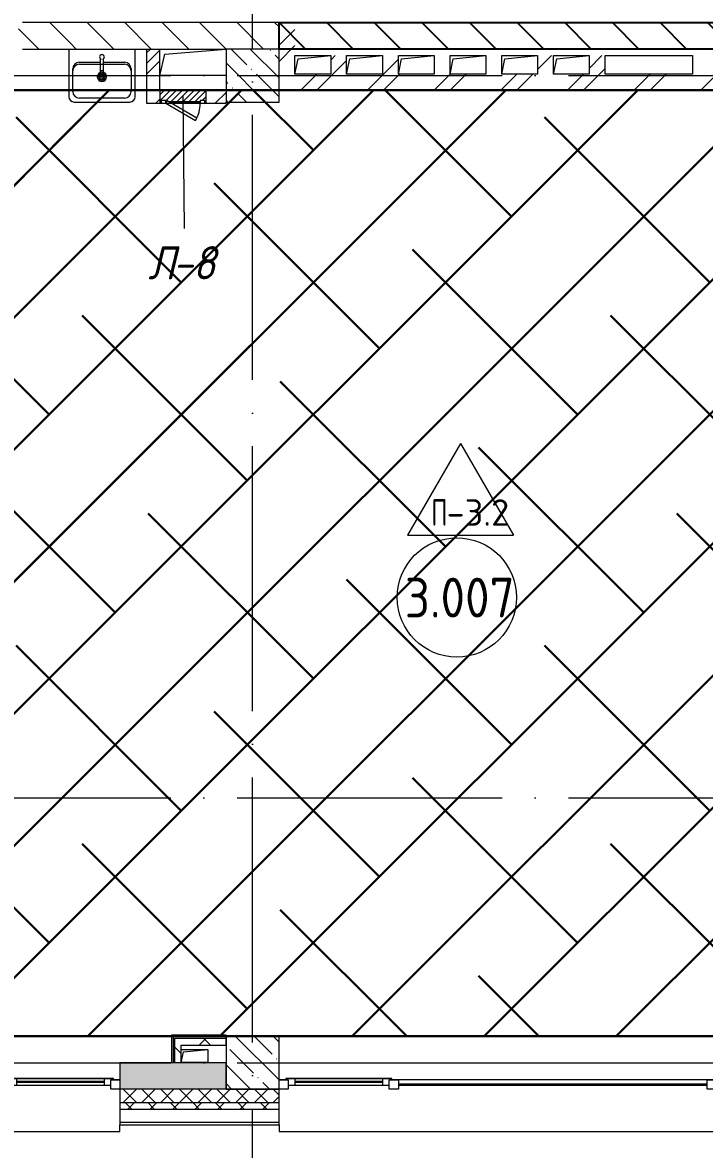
# Model space of a CAD drawing. Header units: millimetres. Extents: x -68946 to 690821, y -552984 to 293768.
# Drawn here: x 54127 to 59271, y -216371 to -207866 of the extents above; entities that cross this region are included whole.
import ezdxf

# ---------------------------------------------------------------- set-up
doc = ezdxf.new("R2010")
doc.units = ezdxf.units.MM
doc.linetypes.add('ADSK_Линия сетки', pattern=[2500, 2000, -250, 0, -250])
for name, color, linetype, lineweight in [('0) блоки', 250, 'Continuous', 25), ('1.1) Стяжка 5 вып.', 30, 'Continuous', 30), ('1.3) Звуко-изол           5 вып.', 90, 'Continuous', 30), ('A-AREA-____-IDEN', 250, 'Continuous', 9), ('A-DETL-GENF-OTLN', 250, 'Continuous', 5), ('A-DOOR-____-IDEN', 250, 'Continuous', 9), ('A-DOOR-____-MCUT', 250, 'Continuous', 5), ('A-DOOR-____-OTLN', 250, 'Continuous', 5), ('A-FLOR-____-IDEN', 250, 'Continuous', 9), ('A-FLOR-____-OTLN', 250, 'Continuous', 9), ('A-GENM-____-MCUT', 250, 'Continuous', 25), ('A-GENM-____-OTLN', 250, 'Continuous', 9), ('A-GLAZ-____-MCUT', 250, 'Continuous', 9), ('A-GLAZ-____-OTLN', 250, 'Continuous', 5), ('A-WALL-____-MCUT', 250, 'Continuous', 13), ('A-WALL-____-PATT', 250, 'Continuous', 13), ('A-WALL-FNSH-MCUT', 250, 'Continuous', 13), ('I-WALL-____-OTLN', 250, 'Continuous', 9), ('P-SANR-FIXT-OTLN', 250, 'Continuous', 9), ('S-COLS-____-MCUT', 250, 'Continuous', 25), ('S-COLS-____-OTLN', 250, 'Continuous', 9), ('S-GRID-____-OTLN', 250, 'Continuous', 9)]:
    doc.layers.add(name, color=color, linetype=linetype, lineweight=lineweight)
doc.styles.add('ISOCPEUR_1', font='isocpeur.ttf', dxfattribs={"width": 0.9, "height": 250})
doc.styles.add('ISOCPEUR_2', font='isocpeur.ttf', dxfattribs={"height": 160})
doc.styles.add('ISOCPEUR_I', font='isocpeui.ttf', dxfattribs={"width": 0.9, "height": 12.5})
pattern_1 = [(45, (-3188.22, -259241.4), (-224.5064, 224.5064), []), (45, (-3108.85, -259241.4), (0, 449.0128), []), (45, (-3267.6, -259241.4), (0, 449.0128), [])]
pattern_2 = [(135, (-3188.22, -259241.39), (-141.42136, -141.42136), [])]
pattern_3 = [(45, (-3188.22, -259241.4), (-251.4472, 251.4472), []), (45, (-3188.22, -258860.4), (-251.4472, 251.4472), [])]
pattern_4 = [(45, (-3188.22, -259241.39), (-141.42136, 141.42136), []), (135, (-3188.22, -259241.39), (-141.42136, -141.42136), [])]

# ---------------------------------------------------------------- blocks, each defined once
blk = doc.blocks.new('Раковина_АИ_3D_Рен_МГН_Santek Neo 50 - Раковина 500x400x170-V26-АР1_Маркировочный план 3 этажа')
at = {"layer": 'P-SANR-FIXT-OTLN', "lineweight": 5}
for p, q in [((-250, 25), (-250, -335)), ((250, -335), (250, 25)), ((-170, -75), (-10, -75)), ((-10, -167), (-10, -50.2)), ((10, -50.2), (10, -167)), ((10, -75), (170, -75)), ((-220, -295), (-220, -125)), ((-220, -295), (-220, -139.7)), ((-170, -89.7), (170, -89.7)), ((-10, -167), (10, -167)), ((-5.9, -137), (-7, -137)), ((-7, -137), (-7, -137)), ((-5.9, -137), (5.9, -137)), ((0, -150), (0, -220)), ((7, -137), (5.9, -137)), ((7, -137), (7, -137)), ((220, -125), (220, -295)), ((220, -139.7), (220, -295)), ((35, -185), (-35, -185)), ((-210, -375), (210, -375)), ((170, -345), (-170, -345)), ((170, -345), (-170, -345))]:
    blk.add_line(p, q, dxfattribs=at)
for centre, radius, start, end in [((-170, -125), 50, 90, 180), ((0, -35), 18, 360, 180), ((0, -35), 18, 180, 250.80897), ((0, -35), 18, 289.19103, 360), ((0, -35), 18, 295.19321, 300), ((0, -35), 18, 309.99941, 315), ((0, -35), 18, 324.99969, 330), ((170, -125), 50, 0, 90), ((-170, -139.7), 50, 90, 180), ((0, -185), 35, 0, 180), ((0, -185), 35, 106.67272, 180), ((0, -185), 23, 360, 180), ((0, -185), 23, 115.32987, 180), ((0, -185), 23, 360, 64.67013), ((0, -185), 35, 0, 73.32728), ((170, -139.7), 50, 0, 90), ((0, -185), 35, 180, 0), ((0, -185), 35, 180, 360), ((0, -185), 23, 180, 360), ((0, -185), 23, 180, 360), ((-210, -335), 40, 180, 270), ((-170, -295), 50, 180, 270), ((-170, -295), 50, 180, 270), ((170, -295), 50, 270, 0), ((170, -295), 50, 270, 0), ((210, -335), 40, 270, 0)]:
    blk.add_arc(centre, radius, start, end, dxfattribs=at)
for points in [[(-6.2, -51.9), (-6.1, -51.9), (-6, -52), (-5.9, -52)], [(5.9, -52), (6, -52), (6.1, -51.9), (6.2, -51.9)]]:
    blk.add_open_spline(points, degree=3, dxfattribs=at)
blk = doc.blocks.new('Сифон Orio для МГН - Сифон бутылочный-V29-АР1_Маркировочный план 3 этажа')
at = {"layer": 'P-SANR-FIXT-OTLN', "lineweight": 5}
for start, end in [(90, 233.74325), (165, 233.74325), (165, 233.74325), (165, 180), (105, 135), (105, 135), (306.25675, 90), (345, 75), (345, 75), (45, 75), (345, 15), (195, 233.74325), (306.25675, 315), (306.25675, 315), (306.25675, 315)]:
    blk.add_arc((0, 0), 16, start, end, dxfattribs=at)
blk = doc.blocks.new('Окно_СКБ_2Ст1 - Окно_СКБ_2Ст 3400-29018936-АР1_Маркировочный план 3 этажа')
at = {"layer": 'A-GLAZ-____-MCUT'}
for p, q in [((-1650, -195), (-1650, -125)), ((-1650, -125), (-1580, -125)), ((-1580, -125), (-1580, -195)), ((-820, -155), (-1580, -155)), ((-1580, -155), (-1580, -195)), ((-1530, -205), (-1530, -155)), ((-870, -205), (-870, -155)), ((-820, -195), (-820, -125)), ((-820, -125), (-750, -125)), ((-820, -195), (-820, -155)), ((-750, -125), (-750, -195)), ((1580, -195), (1580, -125)), ((1580, -125), (1650, -125)), ((1650, -125), (1650, -195)), ((-1580, -195), (-1650, -195)), ((-1580, -195), (-1600, -195)), ((-1600, -195), (-1600, -205)), ((-1600, -205), (-800, -205)), ((-800, -205), (-1600, -205)), ((-750, -195), (-820, -195)), ((-800, -195), (-820, -195)), ((-800, -205), (-800, -195)), ((1650, -195), (1580, -195))]:
    blk.add_line(p, q, dxfattribs=at)
at = {"layer": 'A-GLAZ-____-MCUT', "lineweight": 5}
for p, q in [((1580, -155), (-750, -155)), ((1580, -165), (-750, -165)), ((-1530, -175), (-870, -175)), ((-870, -185), (-1530, -185))]:
    blk.add_line(p, q, dxfattribs=at)
at = {"layer": 'A-GLAZ-____-OTLN'}
for p, q in [((-1650, -195), (-1600, -195)), ((-800, -195), (1650, -195))]:
    blk.add_line(p, q, dxfattribs=at)
blk = doc.blocks.new('Окно_СКБ_2Ст1 - Окно_СКБ_2Ст 3300_ОК2-29018968-АР1_Маркировочный план 3 этажа')
at = {"layer": 'A-GLAZ-____-MCUT'}
for p, q in [((-1650, -195), (-1650, -125)), ((-1650, -125), (-1580, -125)), ((-1580, -125), (-1580, -195)), ((750, -195), (750, -125)), ((750, -125), (820, -125)), ((820, -125), (820, -195)), ((1580, -155), (820, -155)), ((820, -155), (820, -195)), ((870, -205), (870, -155)), ((1530, -205), (1530, -155)), ((1580, -195), (1580, -125)), ((1580, -125), (1650, -125)), ((1580, -195), (1580, -155)), ((1650, -125), (1650, -195)), ((-1580, -195), (-1650, -195)), ((820, -195), (750, -195)), ((820, -195), (800, -195)), ((800, -195), (800, -205)), ((800, -205), (1600, -205)), ((1600, -205), (800, -205)), ((1650, -195), (1580, -195)), ((1600, -195), (1580, -195)), ((1600, -205), (1600, -195))]:
    blk.add_line(p, q, dxfattribs=at)
at = {"layer": 'A-GLAZ-____-MCUT', "lineweight": 5}
for p, q in [((750, -155), (-1580, -155)), ((750, -165), (-1580, -165)), ((870, -175), (1530, -175)), ((1530, -185), (870, -185))]:
    blk.add_line(p, q, dxfattribs=at)
at = {"layer": 'A-GLAZ-____-OTLN'}
for p, q in [((-1650, -195), (800, -195)), ((1600, -195), (1650, -195))]:
    blk.add_line(p, q, dxfattribs=at)
blk = doc.blocks.new('WNW_Отлив1 - Отлив_металлический 2-28598290-АР1_Маркировочный план 3 этажа')
at = {"layer": 'A-GLAZ-____-OTLN'}
for p, q in [((1650, 320), (-1650, 320)), ((-1650, 320), (-1650, 270)), ((1650, 270), (1650, 320))]:
    blk.add_line(p, q, dxfattribs=at)
blk = doc.blocks.new('_Wn_-As_OpeningMEP_floor__Rectangular - _Wn_-As_OpeningMEP_floor__Rectangular-32466847-АР1_Маркировочный план 3 этажа')
at = {"layer": 'A-DETL-GENF-OTLN', "lineweight": 5}
for p, q in [((-250, -50), (-212.2, 112.2)), ((-212.2, 112.2), (250, 150))]:
    blk.add_line(p, q, dxfattribs=at)
blk = doc.blocks.new('_Wn_-As_OpeningMEP_floor__Rectangular - _Wn_-As_OpeningMEP_floor__Rectangular-32466859-АР1_Маркировочный план 3 этажа')
at = {"layer": 'A-DETL-GENF-OTLN', "lineweight": 5}
for p, q in [((-135, -20), (-110.5, 95.5)), ((-110.5, 95.5), (135, 120))]:
    blk.add_line(p, q, dxfattribs=at)
blk = doc.blocks.new('BSC_Колонна _Прямоугольная - 400x400-V60-АР1_Маркировочный план 3 этажа')
at = {"layer": 'S-COLS-____-OTLN', "lineweight": 5}
h = blk.add_hatch(dxfattribs=at)
h.set_pattern_fill('FP_34', color=256, style=0, pattern_type=2)
h.set_pattern_definition([(135, (-59049.98, -50975), (-142.5619, -142.5619), []), (135, (-58907.42, -50975), (-142.5619, -142.5619), [252.016, -50.403, 3.353, -47.05])])
h.paths.add_polyline_path([(-200, -200), (200, -200), (200, 200), (-200, 200), (-200, -140.8)])
at = {"layer": 'S-COLS-____-MCUT', "lineweight": 5}
for p, q in [((200, 200), (-200, 200)), ((-200, 200), (-200, -200)), ((200, -200), (200, 200)), ((-200, -200), (200, -200))]:
    blk.add_line(p, q, dxfattribs=at)
blk = doc.blocks.new('_Wn_-As_OpeningMEP_floor__Rectangular - _Wn_-As_OpeningMEP_floor__Rectangular-V80-АР1_Маркировочный план 3 этажа')
at = {"layer": 'A-DETL-GENF-OTLN', "lineweight": 5}
for p, q in [((-82.3, 82.3), (100, 100)), ((-99.9, 0.4), (-82.3, 82.3))]:
    blk.add_line(p, q, dxfattribs=at)
blk = doc.blocks.new('АР_Люк - ЛРС_ВК_350х400_наружный_NCS S 1000-N-42749090-АР1_Маркировочный план 3 этажа')
at = {"layer": 'A-DOOR-____-OTLN'}
h = blk.add_hatch(dxfattribs=at)
h.set_pattern_fill('FP_54', color=256, style=0, pattern_type=2)
h.set_pattern_definition([(45, (125, 0), (-22.6274, 22.6274), [])])
h.paths.add_polyline_path([(-5, 50), (-5, 30), (-40, 30), (-40, 50), (-50, 50), (-50, -50), (300, -50), (300, 50), (290, 50), (290, 47.1), (275.5, 43), (290, 43), (290, 30), (255, 30), (255, 37.1), (265, 40), (255, 41), (255, 50), (250, 50), (249.2, 40), (245, 32.7), (215, 50), (19.8, 50)])
at = {"layer": 'A-DETL-GENF-OTLN', "lineweight": 5}
for p, q in [((300, 50), (-50, 50)), ((-50, 50), (-50, -50)), ((300, -50), (300, 50)), ((-50, -50), (300, -50))]:
    blk.add_line(p, q, dxfattribs=at)
at = {"layer": 'A-DOOR-____-MCUT', "lineweight": 5}
for p, q in [((29.8, 180), (19.8, 162.7)), ((255, 50), (29.8, 180)), ((19.8, 162.7), (245, 32.7)), ((-5, 50), (-40, 50)), ((-40, 50), (-40, 30)), ((-40, 30), (-5, 30)), ((-5, 30), (-5, 50)), ((245, 32.7), (255, 50)), ((290, 50), (255, 50)), ((255, 50), (255, 30)), ((255, 30), (290, 30)), ((290, 30), (290, 50))]:
    blk.add_line(p, q, dxfattribs=at)
blk.add_arc((255, 50), 260, 150, 180, dxfattribs=at)
at = {"layer": 'A-DOOR-____-OTLN'}
blk.add_line((255, 50), (29.8, 180), dxfattribs=at)
blk = doc.blocks.new('ASML_АР_Отделка Люка - ВО Отделка люков_Грунтовка 0_Шпатлевка 0_Окраска 0_0-42723977-АР1_Маркировочный план 3 этажа')
at = {"layer": 'A-GENM-____-MCUT', "lineweight": 5}
for p, q in [((-165, 3), (-175, 3)), ((-175, 3), (-175, 0)), ((102.1, 3), (-130, 3)), ((130, 3), (126, 3)), ((175, 3), (165, 3)), ((175, 0), (175, 3)), ((-175, 0), (-165, 0)), ((-130, 0), (107.3, 0)), ((124.2, 0), (130, 0)), ((165, 0), (175, 0))]:
    blk.add_line(p, q, dxfattribs=at)
blk = doc.blocks.new('AAR_СКБ_Марка_Помещения_мал - Номер-28977439-АР1_Маркировочный план 3 этажа')
at = {"layer": 'A-AREA-____-IDEN'}
blk.add_circle((-0.028, 0), 3, dxfattribs=at)
blk = doc.blocks.new('AAR_СКБ_Марка_Перекрытия - Марка пола-17325028-АР1_Маркировочный план 3 этажа')
at = {"layer": 'A-FLOR-____-IDEN'}
for p, q in [((0, 6.932), (-4.002, 0)), ((0, 6.932), (4.002, 0)), ((-4.002, 0), (4.002, 0))]:
    blk.add_line(p, q, dxfattribs=at)

msp = doc.modelspace()

# ---------------------------------------------------------------- hatches: boundary and pattern name
at = {"layer": '0) блоки'}
h = msp.add_hatch(dxfattribs=at)
h.set_pattern_fill('ANSI31', color=256, scale=80, angle=90)
h.set_pattern_definition([(135, (56061.78, -207866.4), (-179.605, -179.605), [])])
h.paths.add_polyline_path([(62501.7544, -208066.3886), (56061.7763, -208066.3886), (56061.7763, -207866.3886), (62501.7544, -207866.3886)])
at = {"layer": '1.1) Стяжка 5 вып.', "lineweight": 30, "true_color": 0xf26722}
h = msp.add_hatch(dxfattribs=at)
h.set_pattern_fill('ANSI32', color=30, scale=222)
h.paths.add_polyline_path([(61851.7863, -208376.3886), (51561.7544, -208376.3886), (51561.7544, -215516.3886), (61851.7863, -215516.3886)])
at = {"layer": '1.3) Звуко-изол           5 вып.', "lineweight": 30}
h = msp.add_hatch(dxfattribs=at)
h.set_pattern_fill('ANSI38', color=256, scale=222)
h.paths.add_polyline_path([(61851.7863, -208376.3886), (51561.7544, -208376.3886), (51561.7544, -215516.3886), (61851.7863, -215516.3886)])
at = {"layer": 'A-WALL-____-PATT', "lineweight": 15, "true_color": 0x000000}
h = msp.add_hatch(dxfattribs=at)
h.set_pattern_fill('FP_1', color=18, style=0, pattern_type=2)
h.set_pattern_definition(pattern_2)
h.paths.add_polyline_path([(52096.7763, -208066.3892), (52096.7763, -207866.3892), (51882.3763, -207866.3892), (51882.3763, -208066.3892), (52066.7763, -208066.3892)])
h.paths.add_polyline_path([(54096.7763, -208066.3892), (54482.3763, -208066.3892), (54482.3763, -207866.3892), (54096.7763, -207866.3892), (54096.7763, -207989.7916)])
h = msp.add_hatch(dxfattribs=at)
h.set_pattern_fill('FP_1', color=18, style=0, pattern_type=2)
h.set_pattern_definition(pattern_2)
h.paths.add_polyline_path([(55161.7088, -208066.3892), (55225.8002, -208066.3886), (56061.7763, -208066.3886), (56061.7544, -207866.3892), (54482.3763, -207866.3892), (54482.3763, -208066.3892), (54937.4405, -208066.3892)])
h = msp.add_hatch(dxfattribs=at)
h.set_pattern_fill('FP_2', color=18, style=0, pattern_type=2)
h.set_pattern_definition(pattern_3)
h.paths.add_polyline_path([(56061.7544, -208256.3886), (56181.7544, -208256.3886), (56181.7544, -207866.3886), (56061.7763, -207866.4343), (56061.7544, -208151.0103)])
h = msp.add_hatch(dxfattribs=at)
h.set_pattern_fill('FP_9', color=18, style=0, pattern_type=2)
h.set_pattern_definition(pattern_1)
h.paths.add_polyline_path([(55061.7763, -208475.3886), (55161.7763, -208475.3886), (55161.7088, -208066.3892), (55061.7763, -208067.2566), (55061.7763, -208466.3886)])
h = msp.add_hatch(dxfattribs=at)
h.set_pattern_fill('FP_2', color=18, style=0, pattern_type=2)
h.set_pattern_definition(pattern_3)
h.paths.add_polyline_path([(56451.7764, -208256.3886), (56571.7763, -208256.3886), (56571.7763, -208116.3886), (56451.7763, -208116.3886)])
h = msp.add_hatch(dxfattribs=at)
h.set_pattern_fill('FP_2', color=18, style=0, pattern_type=2)
h.set_pattern_definition(pattern_3)
h.paths.add_polyline_path([(56841.7764, -208256.3886), (56961.7763, -208256.3886), (56961.7763, -208116.3886), (56841.7763, -208116.3886)])
h = msp.add_hatch(dxfattribs=at)
h.set_pattern_fill('FP_2', color=18, style=0, pattern_type=2)
h.set_pattern_definition(pattern_3)
h.paths.add_polyline_path([(57231.7765, -208256.3886), (57351.7763, -208256.3886), (57351.7763, -208116.3886), (57231.7763, -208116.3886), (57231.7763, -208227.2272)])
h = msp.add_hatch(dxfattribs=at)
h.set_pattern_fill('FP_2', color=18, style=0, pattern_type=2)
h.set_pattern_definition(pattern_3)
h.paths.add_polyline_path([(58116.7768, -208256.3886), (58131.7762, -208256.3886), (58131.7763, -208116.3886), (58011.7763, -208116.3886), (58011.7763, -208256.3886)])
h = msp.add_hatch(dxfattribs=at)
h.set_pattern_fill('FP_2', color=18, style=0, pattern_type=2)
h.set_pattern_definition(pattern_3)
h.paths.add_polyline_path([(58521.7763, -208256.3886), (58521.7763, -208116.3886), (58401.7763, -208116.3886), (58401.7859, -208256.3886)])
h = msp.add_hatch(dxfattribs=at)
h.set_pattern_fill('FP_2', color=18, style=0, pattern_type=2)
h.set_pattern_definition(pattern_3)
h.paths.add_polyline_path([(56171.055, -208376.3886), (60161.7544, -208376.3886), (60161.7544, -208256.3892), (56061.7544, -208256.3892), (56061.7763, -208376.3873), (56072.1259, -208376.3886)])
h = msp.add_hatch(dxfattribs=at)
h.set_pattern_fill('FP_9', color=18, style=0, pattern_type=2)
h.set_pattern_definition(pattern_1)
h.paths.add_polyline_path([(55661.7544, -208475.3886), (55661.7544, -208375.3886), (55511.7763, -208375.3886), (55511.7763, -208475.3886), (55524.2374, -208475.3886)])
h = msp.add_hatch(dxfattribs=at)
h.set_pattern_fill('FP_51', color=18, style=0, pattern_type=2)
h.set_pattern_definition(pattern_4)
h.paths.add_polyline_path([(55324.2374, -215716.3886), (55324.3186, -215715.9432), (55324.2374, -215534.3886), (55274.3186, -215534.3886), (55274.3186, -215716.3886), (55319.6245, -215716.3886)])
h = msp.add_hatch(dxfattribs=at)
h.set_pattern_fill('FP_51', color=18, style=0, pattern_type=2)
h.set_pattern_definition(pattern_4)
h.paths.add_polyline_path([(55324.3186, -215584.3886), (55661.7544, -215584.3886), (55661.7544, -215534.3886), (55324.3186, -215534.3886), (55324.3186, -215577.3899)])
h = msp.add_hatch(dxfattribs=at)
h.set_pattern_fill('FP_50', color=18, style=0, pattern_type=2)
h.set_pattern_definition([(50, (-3188.22, -259241.4), (364.3679, -31.8783), [38.1, -419.1]), (355, (-3188.22, -259241.4), (-70.4859, 382.1133), [30.48, -335.28]), (100.451, (-3157.86, -259244.05), (293.885, 350.2334), [32.38, -356.18]), (46.184, (-3188.22, -259139.8), (542.1585, -84.0858), [57.15, -628.65]), (96.636, (-3143.04, -259146.8), (474.805, 494.8554), [48.57, -534.27]), (351.184, (-3188.2, -259139.8), (474.8102, 494.85), [45.72, -502.92]), (21, (-3137.42, -259165.2), (303.2285, -204.5305), [38.1, -419.1]), (326, (-3137.42, -259165.2), (123.6039, 368.376), [30.48, -335.28]), (71.451, (-3112.15, -259182.23), (426.8341, 163.8427), [32.38, -356.18]), (37.5, (-3188.22, -259241.39), (6.17665, 169.11015), [16.764, -314.452, 16.764, -323.596, -336.55]), (37.5, (-3188.22, -259241.39), (6.17665, 169.11015), [-671.576, 16.764, -319.786]), (7.5, (-3188.22, -259241.39), (133.63888, 200.3615), [16.764, -177.292, 16.764, -306.832, -128.27]), (7.5, (-3188.22, -259241.39), (133.63888, 200.3615), [-517.652, 16.764, -111.506]), (327.5, (-3301.51, -259241.39), (271.18182, -11.45836), [16.764, -110.236, 16.764, -379.476, -525.78]), (327.5, (-3301.51, -259241.39), (271.18182, -11.45836), [-523.24, 16.764, -509.016]), (317.5, (-3352.3, -259241.4), (296.2585, 50.85285), [16.764, -148.336, 16.764, -246.38, -373.38]), (317.5, (-3352.3, -259241.4), (296.2585, 50.85285), [-428.244, 16.764, -356.616])])
h.paths.add_polyline_path([(-2838.2456, -215916.3886), (-2438.2237, -215916.3886), (-2438.2237, -215716.3886), (-2988.2456, -215716.3886), (-2988.2456, -215916.3886)])
h.paths.add_polyline_path([(1361.7763, -215916.3886), (2061.7763, -215916.3886), (2061.7763, -215716.3886), (1261.7544, -215716.3886), (1261.7544, -215916.3886), (1346.8153, -215916.3886)])
h.paths.add_polyline_path([(5761.7544, -215916.3886), (6561.7763, -215916.3886), (6561.7763, -215716.3886), (5761.7544, -215716.3886), (5761.7544, -215880.8938)])
h.paths.add_polyline_path([(10361.7763, -215916.3886), (11061.7763, -215916.3886), (11061.7763, -215716.3886), (10261.7544, -215716.3886), (10261.7544, -215916.3886)])
h.paths.add_polyline_path([(11961.7763, -215916.3886), (12661.7763, -215916.3886), (12661.7763, -215716.3886), (11961.7763, -215716.3886), (11961.7763, -215790.0732)])
h.paths.add_polyline_path([(14761.7544, -215916.3886), (15561.7763, -215916.3886), (15561.7763, -215716.3886), (14761.7544, -215716.3886)])
h.paths.add_polyline_path([(19382.1845, -215916.3886), (20061.7763, -215916.3886), (20061.7763, -215716.3886), (19261.7544, -215716.3886), (19261.7544, -215916.3886), (19361.7763, -215916.3886)])
h.paths.add_polyline_path([(23934.7374, -215916.3886), (24561.7763, -215916.3886), (24561.7763, -215716.3886), (23761.7544, -215716.3886), (23761.7544, -215916.3886), (23929.8461, -215916.3886)])
h.paths.add_polyline_path([(32470.3361, -215916.3886), (32761.7544, -215916.3886), (32761.7544, -215716.3886), (32361.7763, -215716.3886), (32361.7763, -215916.3886), (32461.7763, -215916.3886)])
h.paths.add_polyline_path([(28696.7116, -215916.3886), (29061.7763, -215916.3886), (29061.7763, -215716.3886), (28261.7544, -215716.3886), (28261.7544, -215916.3886), (28590.3478, -215916.3886)])
h.paths.add_polyline_path([(30661.7763, -215916.3886), (30661.7763, -215716.3886), (29961.7763, -215716.3886), (29961.7763, -215916.3886)])
h.paths.add_polyline_path([(37349.5314, -215916.3886), (37661.7544, -215916.3886), (37661.7544, -215716.3886), (36861.7763, -215716.3886), (36861.7763, -215916.3886), (37161.7763, -215916.3886)])
h.paths.add_polyline_path([(33310.4662, -215916.3886), (33561.7763, -215916.3886), (33561.7763, -215716.3886), (33161.7544, -215716.3886), (33161.7544, -215916.3886), (33261.7763, -215916.3886)])
h.paths.add_polyline_path([(41697.2383, -215916.3886), (42161.7544, -215916.3886), (42161.7544, -215716.3886), (41361.7763, -215716.3886), (41361.7763, -215916.3886), (41686.2329, -215916.3886)])
h.paths.add_polyline_path([(51161.7544, -215916.3886), (51161.7544, -215716.3886), (50361.7763, -215716.3886), (50361.7763, -215916.3886), (51061.7763, -215916.3886)])
h.paths.add_polyline_path([(45998.2911, -215916.3886), (46661.7544, -215916.3886), (46661.7544, -215716.3886), (45861.7763, -215716.3886), (45861.7763, -215916.3886)])
h.paths.add_polyline_path([(48661.7763, -215916.3886), (48661.7763, -215716.3886), (47961.7763, -215716.3886), (47961.7763, -215916.3886)])
h.paths.add_polyline_path([(55249.3186, -215916.3886), (55661.7544, -215916.3886), (55661.7544, -215716.3886), (54861.7763, -215716.3886), (54861.7763, -215916.3886), (55225.8002, -215916.3886)])
h.paths.add_polyline_path([(59948.3621, -215916.3886), (60161.7544, -215916.3886), (60161.7544, -215716.3886), (59361.7763, -215716.3886), (59361.7763, -215916.3886), (59937.3398, -215916.3886)])
h.paths.add_polyline_path([(61536.8153, -215916.3886), (62161.7763, -215916.3886), (62161.7763, -215716.3886), (61461.7763, -215716.3886), (61461.7763, -215916.3886)])
h.paths.add_polyline_path([(65841.7763, -215916.3886), (65861.7763, -215916.3289), (65861.7763, -215716.3886), (63861.7763, -215716.3886), (63861.7763, -215916.3886), (65606.7479, -215916.3886)])
h = msp.add_hatch(dxfattribs=at)
h.set_pattern_fill('FP_17', color=18, style=0, pattern_type=2)
h.set_pattern_definition([(45, (-3188.22, -259241.39), (-70.71068, 70.71068), []), (135, (-3188.22, -259241.39), (-70.71068, -70.71068), [])])
h.paths.add_polyline_path([(65861.7763, -216016.3886), (65861.7763, -215916.3886), (63861.7763, -215916.3886), (63861.7763, -216016.3886), (65841.7763, -216016.3886)])
h.paths.add_polyline_path([(61736.8153, -216016.3886), (62161.7763, -216016.3886), (62161.7763, -215916.3886), (61461.7763, -215916.3886), (61461.7763, -216016.3886), (61583.34, -216016.3886)])
h.paths.add_polyline_path([(59839.5547, -216016.3886), (60561.7763, -216016.3886), (60561.7544, -215916.3886), (59361.7763, -215916.3886), (59361.7763, -216016.3886)])
h.paths.add_polyline_path([(56061.7544, -216016.3886), (56061.7763, -216016.3886), (56061.7544, -215916.3886), (54861.7763, -215916.3886), (54861.7763, -216016.3886), (55802.5195, -216016.3886)])
h.paths.add_polyline_path([(51561.7544, -216016.3886), (51561.7763, -216016.3886), (51561.7544, -215916.3886), (50361.7763, -215916.3886), (50361.7763, -216016.3886), (51161.7544, -216016.3886)])
h.paths.add_polyline_path([(45861.7763, -216016.3886), (47061.7763, -216016.3886), (47061.7544, -215916.3886), (45861.7763, -215916.3886)])
h.paths.add_polyline_path([(47961.7763, -216016.3886), (48661.7763, -216016.3886), (48661.7763, -215916.3886), (47961.7763, -215916.3886)])
h.paths.add_polyline_path([(41694.385, -216016.3886), (42561.7763, -216016.3886), (42561.7544, -215916.3886), (41361.7763, -215916.3886), (41361.7763, -216016.3886), (41687.8633, -216016.3886)])
h.paths.add_polyline_path([(37361.7763, -216016.3886), (38061.7763, -216016.3886), (38061.7544, -215916.3886), (36861.7763, -215916.3886), (36861.7763, -216016.3886), (37345.4498, -216016.3886)])
h.paths.add_polyline_path([(33310.4662, -216016.3886), (33561.7763, -216016.3886), (33561.7763, -215916.3886), (32361.7763, -215916.3886), (32361.7763, -216016.3886), (33261.7763, -216016.3886)])
h.paths.add_polyline_path([(28561.7763, -216016.3886), (29061.7763, -216016.3886), (29061.7763, -215916.3886), (27861.7763, -215916.3886), (27861.7763, -216016.3886), (28467.2111, -216016.3886)])
h.paths.add_polyline_path([(30661.7763, -216016.3886), (30661.7763, -215916.3886), (29961.7763, -215916.3886), (29961.7763, -216016.3886)])
h.paths.add_polyline_path([(23761.7544, -216016.3886), (24561.7763, -216016.3886), (24561.7763, -215916.3886), (23361.7763, -215916.3886), (23361.7763, -216016.3886), (23506.2378, -216016.3886)])
h.paths.add_polyline_path([(20061.7763, -216016.3886), (20061.7763, -215916.3886), (18861.7763, -215916.3886), (18861.7763, -216016.3886), (19599.8716, -216016.3886)])
h.paths.add_polyline_path([(14861.7763, -216016.3886), (15561.7763, -216016.3886), (15561.7763, -215916.3886), (14361.7763, -215916.3886), (14361.7763, -216016.3886), (14855.448, -216016.3886)])
h.paths.add_polyline_path([(12548.5707, -216016.3886), (12661.7763, -216016.3886), (12661.7763, -215916.3886), (11961.7763, -215916.3886), (11961.7763, -216016.3886)])
h.paths.add_polyline_path([(10261.7544, -216016.3886), (11061.7763, -216016.3886), (11061.7763, -215916.3886), (9861.7763, -215916.3886), (9861.7763, -216016.3886), (10241.6935, -216016.3886)])
h.paths.add_polyline_path([(5627.9389, -216016.3886), (6561.7763, -216016.3886), (6561.7763, -215916.3886), (5361.7763, -215916.3886), (5361.7763, -216016.3886)])
h.paths.add_polyline_path([(1467.7525, -216016.3886), (2061.7763, -216016.3886), (2061.7763, -215916.3886), (861.7763, -215916.3886), (861.7763, -216016.3886), (1416.1993, -216016.3886)])
h.paths.add_polyline_path([(-3388.2456, -216016.3886), (-2438.2237, -216016.3886), (-2438.2237, -215916.3886), (-3488.2456, -215916.3886), (-3488.2456, -216016.3886), (-3438.2511, -216016.3886)])
h = msp.add_hatch(dxfattribs=at)
h.set_pattern_fill('FP_16', color=18, style=0, pattern_type=2)
h.set_pattern_definition([(135, (-3188.22, -259241.39), (-84.85281, -84.85281), []), (225, (-3188.22, -259241.39), (84.85281, -84.85281), [])])
h.paths.add_polyline_path([(65861.7763, -216066.3886), (65861.7763, -216016.3886), (63861.7763, -216016.3886), (63861.7763, -216066.3886), (65841.7763, -216066.3886)])
h.paths.add_polyline_path([(61536.8153, -216066.3886), (62161.7763, -216066.3886), (62161.7763, -216016.3886), (61461.7763, -216016.3886), (61461.7763, -216066.3886)])
h.paths.add_polyline_path([(60561.7763, -216066.3886), (60561.7544, -216016.3895), (59361.7763, -216016.3886), (59361.7763, -216066.3886), (60561.7544, -216066.3886)])
h.paths.add_polyline_path([(56061.7544, -216066.3886), (56061.7763, -216066.3886), (56061.7544, -216016.3895), (54861.7763, -216016.3886), (54861.7763, -216066.3886), (55802.5195, -216066.3886)])
h.paths.add_polyline_path([(51561.7544, -216066.3886), (51561.7763, -216066.3886), (51561.7544, -216016.3895), (50361.7763, -216016.3886), (50361.7763, -216066.3886), (51161.7544, -216066.3886)])
h.paths.add_polyline_path([(47961.7763, -216066.3886), (48661.7763, -216066.3886), (48661.7763, -216016.3886), (47961.7763, -216016.3886)])
h.paths.add_polyline_path([(47061.7544, -216066.3886), (47061.7763, -216066.3886), (47061.7544, -216016.3895), (45861.7763, -216016.3886), (45861.7763, -216066.3886), (46661.7544, -216066.3886)])
h.paths.add_polyline_path([(41361.7763, -216066.3886), (42561.7763, -216066.3886), (42561.7544, -216016.3895), (41361.7763, -216016.3886)])
h.paths.add_polyline_path([(36861.7763, -216066.3886), (38061.7763, -216066.3886), (38061.7544, -216016.3895), (36861.7763, -216016.3886)])
h.paths.add_polyline_path([(32522.3062, -216066.3886), (33561.7763, -216066.3886), (33561.7763, -216016.3886), (32361.7763, -216016.3886), (32361.7763, -216066.3886), (32514.9693, -216066.3886)])
h.paths.add_polyline_path([(29961.7763, -216066.3886), (30661.7763, -216066.3886), (30661.7763, -216016.3886), (29961.7763, -216016.3886)])
h.paths.add_polyline_path([(28392.3886, -216066.3886), (29061.7763, -216066.3886), (29061.7763, -216016.3886), (27861.7763, -216016.3886), (27861.7763, -216066.3886), (28361.7763, -216066.3886)])
h.paths.add_polyline_path([(23899.6826, -216066.3886), (24561.7763, -216066.3886), (24561.7763, -216016.3886), (23361.7763, -216016.3886), (23361.7763, -216066.3886), (23861.7763, -216066.3886)])
h.paths.add_polyline_path([(19361.7763, -216066.3886), (20061.7763, -216066.3886), (20061.7763, -216016.3886), (18861.7763, -216016.3886), (18861.7763, -216066.3886), (19261.7544, -216066.3886)])
h.paths.add_polyline_path([(14861.7763, -216066.3886), (15561.7763, -216066.3886), (15561.7763, -216016.3886), (14361.7763, -216016.3886), (14361.7763, -216066.3886), (14859.7355, -216066.3886)])
h.paths.add_polyline_path([(12548.5707, -216066.3886), (12661.7763, -216066.3886), (12661.7763, -216016.3886), (11961.7763, -216016.3886), (11961.7763, -216066.3886)])
h.paths.add_polyline_path([(9861.7763, -216066.3886), (11061.7763, -216066.3886), (11061.7763, -216016.3886), (9861.7763, -216016.3886)])
h.paths.add_polyline_path([(5627.9389, -216066.3886), (6561.7763, -216066.3886), (6561.7763, -216016.3886), (5361.7763, -216016.3886), (5361.7763, -216066.3886)])
h.paths.add_polyline_path([(1346.8153, -216066.3886), (2061.7763, -216066.3886), (2061.7763, -216016.3886), (861.7763, -216016.3886), (861.7763, -216066.3886), (1261.7544, -216066.3886)])
h.paths.add_polyline_path([(-3088.2237, -216066.3886), (-2438.2237, -216066.3886), (-2438.2237, -216016.3886), (-3538.2456, -216016.3886), (-3538.2456, -216066.3886), (-3388.1847, -216066.3886)])
at = {"layer": 'S-COLS-____-OTLN', "lineweight": 5, "true_color": 0x000000}
h = msp.add_hatch(dxfattribs=at)
h.set_pattern_fill('FP_24', color=18, style=0, pattern_type=2)
h.set_pattern_definition([(135, (-3188.22, -259241.39), (-142.5612, -142.5612), []), (135, (-3045.66, -259241.39), (-142.5612, -142.5612), [252.016, -50.403, 3.353, -47.05])])
h.paths.add_polyline_path([(56061.7544, -215916.3886), (56061.7544, -215516.3886), (55661.7544, -215516.3886), (55661.7763, -215916.3886), (55802.5195, -215916.3886)])

# ---------------------------------------------------------------- linework, layer by layer
at = {"layer": '0) блоки'}
msp.add_lwpolyline([(62501.7544, -208066.3886), (56061.7763, -208066.3886), (56061.7763, -207866.3886), (62501.7544, -207866.3886)], close=True, dxfattribs=at)
at = {"layer": '1.1) Стяжка 5 вып.', "lineweight": 30}
msp.add_lwpolyline([(61851.7863, -208376.3886), (51561.7544, -208376.3886), (51561.7544, -215516.3886), (61851.7863, -215516.3886)], close=True, dxfattribs=at)
at = {"layer": 'A-DOOR-____-IDEN', "color": 18, "true_color": 0x000000}
msp.add_line((55336.7763, -208425.3886), (55345.2474, -209420.8651), dxfattribs=at)
at = {"layer": 'A-FLOR-____-OTLN', "color": 18, "lineweight": 5, "true_color": 0x000000}
for p, q in [((55661.7544, -208266.3886), (55161.7763, -208266.3886)), ((55324.3186, -215615.9476), (55524.2374, -215615.9476)), ((55524.2374, -215615.9476), (55524.2374, -215715.9476)), ((55524.2374, -215715.9476), (55324.3186, -215715.9476))]:
    msp.add_line(p, q, dxfattribs=at)
at = {"layer": 'A-WALL-____-MCUT', "color": 18, "lineweight": 15, "true_color": 0x000000}
for p, q in [((56061.7763, -207866.3892), (54126.7763, -207866.3892)), ((56061.7544, -207866.3886), (56061.7544, -208066.3886)), ((60161.7544, -207866.3886), (56061.7544, -207866.3886)), ((56061.7763, -208066.3886), (56061.7763, -207866.3892)), ((54126.7763, -208066.3892), (55661.7544, -208066.3892)), ((55061.7763, -208066.3892), (55061.7763, -208475.3886)), ((55161.7763, -208375.3886), (55161.7763, -208066.3892)), ((56181.7544, -208256.3886), (56181.7544, -208116.3886)), ((56181.7544, -208116.3886), (56451.7763, -208116.3886)), ((56451.7763, -208116.3886), (56451.7763, -208256.3886)), ((56571.7763, -208256.3886), (56571.7763, -208116.3886)), ((56571.7763, -208116.3886), (56841.7763, -208116.3886)), ((56841.7763, -208116.3886), (56841.7763, -208256.3886)), ((56961.7763, -208256.3886), (56961.7763, -208116.3886)), ((56961.7763, -208116.3886), (57231.7763, -208116.3886)), ((57231.7763, -208116.3886), (57231.7763, -208256.3886)), ((57351.7763, -208256.3886), (57351.7763, -208116.3886)), ((57351.7763, -208116.3886), (57621.7763, -208116.3886)), ((57621.7763, -208116.3886), (57621.7763, -208256.3886)), ((57741.7763, -208256.3886), (57741.7763, -208116.3886)), ((57741.7763, -208116.3886), (58011.7763, -208116.3886)), ((58011.7763, -208116.3886), (58011.7763, -208256.3886)), ((58131.7763, -208256.3886), (58131.7763, -208116.3886)), ((58131.7763, -208116.3886), (58401.7763, -208116.3886)), ((58401.7763, -208116.3886), (58401.7763, -208256.3886)), ((58521.7763, -208256.3886), (58521.7763, -208116.3886)), ((58521.7763, -208116.3886), (59181.7763, -208116.3886)), ((59181.7763, -208116.3886), (59181.7763, -208256.3886)), ((56451.7763, -208256.3886), (56181.7544, -208256.3886)), ((56841.7763, -208256.3886), (56571.7763, -208256.3886)), ((57231.7763, -208256.3886), (56961.7763, -208256.3886)), ((57621.7763, -208256.3886), (57351.7763, -208256.3886)), ((58011.7763, -208256.3886), (57741.7763, -208256.3886)), ((58401.7763, -208256.3886), (58131.7763, -208256.3886)), ((59181.7763, -208256.3886), (58521.7763, -208256.3886)), ((55661.7544, -208375.3886), (55161.7763, -208375.3886)), ((56061.7544, -208376.3886), (60161.7544, -208376.3886)), ((55061.7763, -208475.3886), (55171.7763, -208475.3886)), ((55246.7763, -208475.3886), (55466.7763, -208475.3886)), ((55501.7763, -208475.3886), (55661.7544, -208475.3886)), ((55661.7544, -208475.3886), (55661.7544, -208466.3886)), ((55261.8186, -215521.8886), (55261.8186, -215716.3886)), ((55661.7544, -215521.8886), (55261.8186, -215521.8886)), ((55274.3186, -215534.3886), (55274.3186, -215716.3886)), ((55661.7544, -215534.3886), (55274.3186, -215534.3886)), ((55324.3186, -215716.3886), (55324.3186, -215584.3886)), ((55324.3186, -215584.3886), (55661.7544, -215584.3886)), ((55661.7544, -215584.3886), (55661.7544, -215534.3886)), ((55661.7544, -215716.3886), (54861.7763, -215716.3886)), ((54861.7763, -215716.3886), (54861.7763, -215916.3886)), ((55661.7544, -215916.3886), (55661.7544, -215716.3886)), ((54861.7763, -215916.3886), (54861.7763, -216066.3886)), ((55661.7544, -215916.3886), (54861.7763, -215916.3886)), ((56061.7763, -215916.3886), (55661.7544, -215916.3886)), ((56061.7763, -216066.3886), (56061.7763, -215916.3886)), ((54861.7763, -216016.3886), (56061.7763, -216016.3886)), ((54861.7763, -216066.3886), (56061.7763, -216066.3886)), ((54861.7763, -216166.3886), (56061.7763, -216166.3886))]:
    msp.add_line(p, q, dxfattribs=at)
at = {"layer": 'A-WALL-FNSH-MCUT', "lineweight": 15}
for p, q in [((55249.3186, -215509.3886), (55249.3186, -215716.3886)), ((55661.7544, -215509.3886), (55249.3186, -215509.3886)), ((55661.7544, -215534.3886), (55661.7544, -215509.3886)), ((54861.7763, -216066.3886), (54861.7763, -216186.3886)), ((56061.7763, -216186.3886), (56061.7763, -216066.3886)), ((54861.7763, -216186.3886), (56061.7763, -216186.3886))]:
    msp.add_line(p, q, dxfattribs=at)
at = {"layer": 'I-WALL-____-OTLN', "color": 18, "lineweight": 15, "true_color": 0x000000}
for p, q in [((51561.7763, -215716.3886), (54861.7763, -215716.3886)), ((56061.7763, -215716.3886), (59361.7763, -215716.3886))]:
    msp.add_line(p, q, dxfattribs=at)
at = {"layer": 'S-COLS-____-MCUT', "color": 18, "lineweight": 5, "true_color": 0x000000}
for p, q in [((56061.7544, -215516.3886), (55661.7544, -215516.3886)), ((55661.7544, -215516.3886), (55661.7544, -215716.3886)), ((56061.7544, -215916.3886), (56061.7544, -215516.3886)), ((55661.7544, -215916.3886), (56061.7544, -215916.3886))]:
    msp.add_line(p, q, dxfattribs=at)
at = {"layer": 'S-COLS-____-OTLN', "color": 18, "lineweight": 5, "true_color": 0x000000}
msp.add_line((55661.7544, -215716.3886), (55661.7544, -215916.3886), dxfattribs=at)
at = {"layer": 'S-GRID-____-OTLN', "color": 18, "linetype": 'ADSK_Линия сетки', "true_color": 0x000000}
for p, q in [((55861.7763, -220563.733), (55861.7763, -199653.1503)), ((-6757.7749, -208266.3886), (70471.963, -208266.3886)), ((-6757.7749, -213716.3886), (70471.963, -213716.3886)), ((-6757.7749, -215716.3886), (70471.963, -215716.3886))]:
    msp.add_line(p, q, dxfattribs=at)

# ---------------------------------------------------------------- block references
at = {"layer": 'A-AREA-____-IDEN', "color": 18, "true_color": 0x000000, "xscale": 150, "yscale": 150, "zscale": 150}
msp.add_blockref('AAR_СКБ_Марка_Помещения_мал - Номер-28977439-АР1_Маркировочный план 3 этажа', (57407.0761, -212205.0818), dxfattribs=at)
at = {"layer": 'A-DOOR-____-OTLN', "color": 18, "true_color": 0x000000, "rotation": 180}
msp.add_blockref('АР_Люк - ЛРС_ВК_350х400_наружный_NCS S 1000-N-42749090-АР1_Маркировочный план 3 этажа', (55461.7763, -208425.3886), dxfattribs=at)
at = {"layer": 'A-FLOR-____-IDEN', "color": 18, "true_color": 0x000000, "xscale": 99.99999999999993, "yscale": 99.99999999999993, "zscale": 99.99999999999993}
msp.add_blockref('AAR_СКБ_Марка_Перекрытия - Марка пола-17325028-АР1_Маркировочный план 3 этажа', (57431.0696, -211735.5881), dxfattribs=at)
at = {"layer": 'A-GENM-____-OTLN', "color": 18, "lineweight": 5, "true_color": 0x000000, "rotation": 180}
msp.add_blockref('ASML_АР_Отделка Люка - ВО Отделка люков_Грунтовка 0_Шпатлевка 0_Окраска 0_0-42723977-АР1_Маркировочный план 3 этажа', (55336.7763, -208465.3886), dxfattribs=at)
at = {"layer": 'A-GLAZ-____-OTLN', "color": 18, "true_color": 0x000000}
for name, p in [('_Wn_-As_OpeningMEP_floor__Rectangular - _Wn_-As_OpeningMEP_floor__Rectangular-32466847-АР1_Маркировочный план 3 этажа', (55411.7763, -208216.3886)), ('_Wn_-As_OpeningMEP_floor__Rectangular - _Wn_-As_OpeningMEP_floor__Rectangular-32466859-АР1_Маркировочный план 3 этажа', (56316.7763, -208236.3889)), ('_Wn_-As_OpeningMEP_floor__Rectangular - _Wn_-As_OpeningMEP_floor__Rectangular-32466859-АР1_Маркировочный план 3 этажа', (56706.7763, -208236.3889)), ('_Wn_-As_OpeningMEP_floor__Rectangular - _Wn_-As_OpeningMEP_floor__Rectangular-32466859-АР1_Маркировочный план 3 этажа', (57096.7763, -208236.3889)), ('_Wn_-As_OpeningMEP_floor__Rectangular - _Wn_-As_OpeningMEP_floor__Rectangular-32466859-АР1_Маркировочный план 3 этажа', (57486.7763, -208236.3889)), ('_Wn_-As_OpeningMEP_floor__Rectangular - _Wn_-As_OpeningMEP_floor__Rectangular-32466859-АР1_Маркировочный план 3 этажа', (57876.7763, -208236.3889)), ('_Wn_-As_OpeningMEP_floor__Rectangular - _Wn_-As_OpeningMEP_floor__Rectangular-32466859-АР1_Маркировочный план 3 этажа', (58266.7763, -208236.3889)), ('_Wn_-As_OpeningMEP_floor__Rectangular - _Wn_-As_OpeningMEP_floor__Rectangular-V80-АР1_Маркировочный план 3 этажа', (55424.2374, -215715.9476))]:
    msp.add_blockref(name, p, dxfattribs=at)
at = {"layer": 'A-GLAZ-____-OTLN', "color": 18, "true_color": 0x000000, "rotation": 180}
for name, p in [('Окно_СКБ_2Ст1 - Окно_СКБ_2Ст 3400-29018936-АР1_Маркировочный план 3 этажа', (53211.7763, -216041.3886)), ('Окно_СКБ_2Ст1 - Окно_СКБ_2Ст 3300_ОК2-29018968-АР1_Маркировочный план 3 этажа', (57711.7763, -216041.3886)), ('WNW_Отлив1 - Отлив_металлический 2-28598290-АР1_Маркировочный план 3 этажа', (53211.7763, -215916.3886)), ('WNW_Отлив1 - Отлив_металлический 2-28598290-АР1_Маркировочный план 3 этажа', (57711.7763, -215916.3886))]:
    msp.add_blockref(name, p, dxfattribs=at)
at = {"layer": 'P-SANR-FIXT-OTLN', "color": 18, "lineweight": 5, "true_color": 0x000000}
for name, p in [('Раковина_АИ_3D_Рен_МГН_Santek Neo 50 - Раковина 500x400x170-V26-АР1_Маркировочный план 3 этажа', (54725.7763, -208091.3778)), ('Сифон Orio для МГН - Сифон бутылочный-V29-АР1_Маркировочный план 3 этажа', (54725.7763, -208284.3892))]:
    msp.add_blockref(name, p, dxfattribs=at)
at = {"layer": 'S-COLS-____-OTLN', "color": 18, "lineweight": 5, "true_color": 0x000000}
msp.add_blockref('BSC_Колонна _Прямоугольная - 400x400-V60-АР1_Маркировочный план 3 этажа', (55861.7544, -208266.3886), dxfattribs=at)

# ---------------------------------------------------------------- texts
at = {"layer": 'A-AREA-____-IDEN', "color": 18, "true_color": 0x000000, "insert": (57010.337, -212056.422), "char_height": 300, "width": 654.177, "attachment_point": 1, "style": 'ISOCPEUR_1'}
msp.add_mtext('3.007', dxfattribs=at)
at = {"layer": 'A-DOOR-____-IDEN', "color": 18, "true_color": 0x000000, "char_height": 250, "attachment_point": 1, "style": 'ISOCPEUR_I'}
for s, insert, width in [('\\fISOCPEUR|b0|i1|c204|p34|;\\W.9;Л', (55074.4189, -209554.5109), 223.670812), ('-8', (55258.9658, -209554.5109), 404.0505)]:
    msp.add_mtext(s, dxfattribs=dict(at, insert=insert, width=width))
at = {"layer": 'A-FLOR-____-IDEN', "color": 18, "true_color": 0x000000, "char_height": 200, "attachment_point": 1, "style": 'ISOCPEUR_2'}
for s, insert, width in [('\\fISOCPEUR|b0|i0|c204|p34|;\\W.7;П', (57209.7347, -211464.2023), 140.295312), ('-3.2', (57325.4899, -211464.2023), 420.885937)]:
    msp.add_mtext(s, dxfattribs=dict(at, insert=insert, width=width))

doc.saveas('drawing.dxf')
